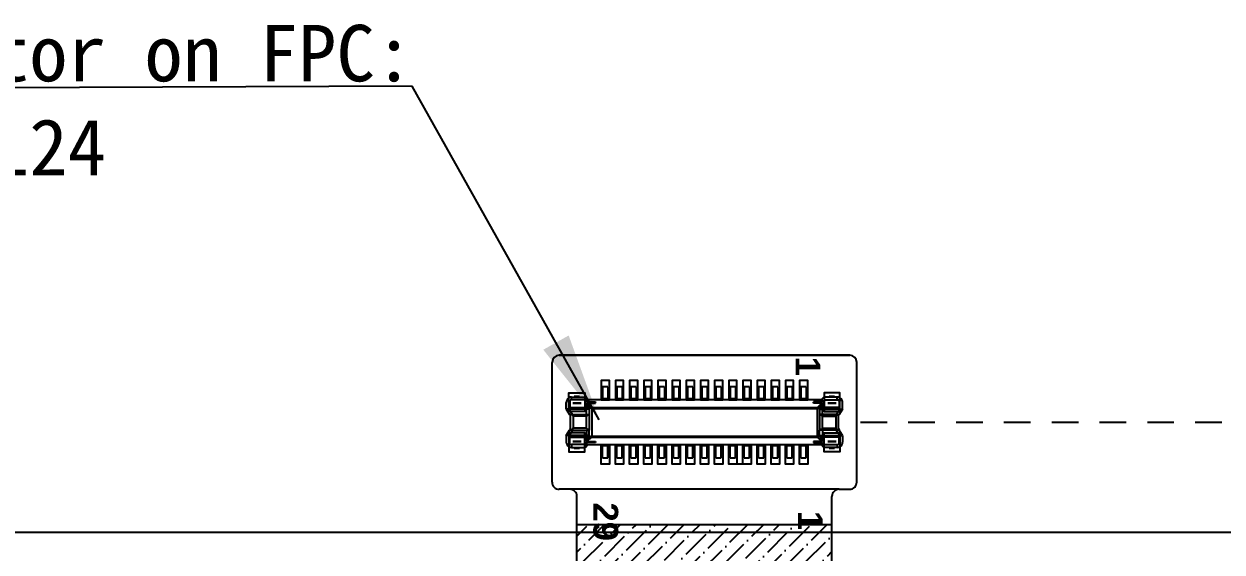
# Model space of a CAD drawing. Header units: millimetres. Extents: x 13 to 345, y 14 to 248.
# Drawn here: x 204.1 to 237.92, y 192.29 to 207.19 of the extents above; entities that cross this region are included whole.
import ezdxf

# ---------------------------------------------------------------- set-up
doc = ezdxf.new("R2010")
doc.units = ezdxf.units.MM
doc.linetypes.add('JIS_02_0.7', pattern=[1.35, 0.75, -0.6])
doc.layers.get('Defpoints').update_dxf_attribs({"lineweight": 13})
doc.layers.add('Cover lens', color=6, linetype='Continuous')
doc.styles.add('Arial_Bold', font='arialbd.ttf', dxfattribs={"height": 0.2})
doc.styles.get("Standard").update_dxf_attribs({"font": 'arial.ttf'})
doc.styles.add('宋体', font='SimSun.ttf')
doc.dimstyles.new('ISO-25', dxfattribs={"dimtxt": 2.5, "dimasz": 2.5, "dimexe": 1.25, "dimexo": 0.625, "dimtad": 1, "dimtxsty": 'Standard', "dimcen": 2.5, "dimadec": 0, "dimazin": 0, "dimtfac": 1, "dimtmove": 0, "dimatfit": 3, "dimfxl": 1, "dimarcsym": 0})
doc.dimstyles.new('ISO-25$0', dxfattribs={"dimtxt": 1.2, "dimasz": 1.2, "dimexe": 0.5, "dimexo": 0.625, "dimtad": 0, "dimdsep": 46, "dimtxsty": '宋体', "dimcen": 2.5, "dimclrd": 4, "dimclre": 4, "dimclrt": 4, "dimadec": 0, "dimazin": 0, "dimtp": 1.2, "dimtm": 1.2, "dimtfac": 1, "dimtmove": 0, "dimatfit": 3, "dimfxl": 1, "dimtolj": 1, "dimarcsym": 0})

# ---------------------------------------------------------------- blocks, each defined once
blk = doc.blocks.new('*D142')
at = {"color": 4, "linetype": 'JIS_02_0.7', "lineweight": -2, "transparency": 16777216}
for p, q in [((245.077, 197.148), (245.077, 198.348)), ((227.711, 195.948), (245.577, 195.948)), ((245.077, 195.948), (245.077, 195.505)), ((245.077, 187.84), (245.077, 189.283)), ((243.291, 187.84), (245.577, 187.84)), ((245.077, 186.64), (245.077, 185.44))]:
    blk.add_line(p, q, dxfattribs=at)
at = {"color": 4, "linetype": 'JIS_02_0.7', "transparency": 16777216}
for points in [[(244.877, 197.148), (245.277, 197.148), (245.077, 195.948)], [(244.877, 186.64), (245.277, 186.64), (245.077, 187.84)]]:
    blk.add_solid(points, dxfattribs=at)
at = {"layer": 'Defpoints', "color": 0, "linetype": 'JIS_02_0.7', "transparency": 16777216}
for p in [(227.086, 195.948), (242.666, 187.84), (245.077, 187.84)]:
    blk.add_point(p, dxfattribs=at)
at = {"color": 4, "linetype": 'JIS_02_0.7', "transparency": 16777216, "insert": (245.077, 192.394), "char_height": 0.8, "attachment_point": 5, "rotation": 90, "style": '宋体'}
blk.add_mtext('\\A1;8.11%%P0.5', dxfattribs=at)

msp = doc.modelspace()

# ---------------------------------------------------------------- hatches: boundary and pattern name
at = {"true_color": 0xf26722}
h = msp.add_hatch(dxfattribs=at)
h.set_pattern_fill('ANSI36', color=30, scale=0.1, angle=180)
h.set_pattern_definition([(225, (291.20086, 271.86237), (-0.1683798, -0.6173926), [0.79375, -0.15875, 0, -0.15875])])
h.paths.add_polyline_path([(226.906, 193.0575), (219.706, 193.0575), (219.706, 165.9548), (226.906, 165.9548)])
h.paths.add_polyline_path([(225.8263, 191.7983), (225.8263, 190.9033), (226.882, 190.9033), (226.882, 191.7983)], flags=24)
h.paths.add_polyline_path([(219.978, 193.8645), (219.978, 192.4201), (221.0523, 192.4201), (221.0523, 193.8645)], flags=9)
h.paths.add_polyline_path([(220.0046, 192.1373), (220.0046, 190.6932), (221.0782, 190.6932), (221.0782, 192.1373)], flags=24)

# ---------------------------------------------------------------- linework, layer by layer
at = {"color": 2}
for p, q in [((219.006, 194.2575), (219.006, 197.6395)), ((227.606, 194.2575), (227.606, 197.6395)), ((219.506, 194.0575), (219.206, 194.0575)), ((219.706, 165.9548), (219.706, 193.8575)), ((226.906, 165.9548), (226.906, 193.8575)), ((227.106, 194.0575), (227.406, 194.0575))]:
    msp.add_line(p, q, dxfattribs=at)
at = {"color": 7, "linetype": 'Continuous'}
for p, q in [((220.581, 196.9485), (220.431, 196.9485)), ((220.431, 196.9485), (220.431, 196.6085)), ((220.581, 196.9485), (220.581, 196.6085)), ((220.981, 196.9485), (220.831, 196.9485)), ((220.831, 196.9485), (220.831, 196.6085)), ((220.981, 196.9485), (220.981, 196.6085)), ((221.381, 196.9485), (221.231, 196.9485)), ((221.231, 196.9485), (221.231, 196.6085)), ((221.381, 196.9485), (221.381, 196.6085)), ((221.781, 196.9485), (221.631, 196.9485)), ((221.631, 196.9485), (221.631, 196.6085)), ((221.781, 196.9485), (221.781, 196.6085)), ((222.181, 196.9485), (222.031, 196.9485)), ((222.031, 196.9485), (222.031, 196.6085)), ((222.181, 196.9485), (222.181, 196.6085)), ((222.581, 196.9485), (222.431, 196.9485)), ((222.431, 196.9485), (222.431, 196.6085)), ((222.581, 196.9485), (222.581, 196.6085)), ((222.981, 196.9485), (222.831, 196.9485)), ((222.831, 196.9485), (222.831, 196.6085)), ((222.981, 196.9485), (222.981, 196.6085)), ((223.381, 196.9485), (223.231, 196.9485)), ((223.231, 196.9485), (223.231, 196.6085)), ((223.381, 196.9485), (223.381, 196.6085)), ((223.781, 196.9485), (223.631, 196.9485)), ((223.631, 196.9485), (223.631, 196.6085)), ((223.781, 196.9485), (223.781, 196.6085)), ((224.181, 196.9485), (224.031, 196.9485)), ((224.031, 196.9485), (224.031, 196.6085)), ((224.181, 196.9485), (224.181, 196.6085)), ((224.581, 196.9485), (224.431, 196.9485)), ((224.431, 196.9485), (224.431, 196.6085)), ((224.581, 196.9485), (224.581, 196.6085)), ((224.981, 196.9485), (224.831, 196.9485)), ((224.831, 196.9485), (224.831, 196.6085)), ((224.981, 196.9485), (224.981, 196.6085)), ((225.381, 196.9485), (225.231, 196.9485)), ((225.231, 196.9485), (225.231, 196.6085)), ((225.381, 196.9485), (225.381, 196.6085)), ((225.781, 196.9485), (225.631, 196.9485)), ((225.631, 196.9485), (225.631, 196.6085)), ((225.781, 196.9485), (225.781, 196.6085)), ((226.181, 196.9485), (226.031, 196.9485)), ((226.031, 196.9485), (226.031, 196.6085)), ((226.181, 196.9485), (226.181, 196.6085)), ((219.406, 196.3185), (219.406, 196.5085)), ((219.506, 196.5575), (219.506, 196.3685)), ((219.556, 196.6585), (219.936, 196.6585)), ((219.556, 196.5785), (219.556, 196.6585)), ((219.917, 196.5785), (219.556, 196.5785)), ((219.781, 196.6785), (219.631, 196.6785)), ((219.631, 196.6785), (219.631, 196.6585)), ((219.781, 196.6785), (219.781, 196.6585)), ((219.946, 196.6485), (219.917, 196.5785)), ((219.977, 196.5185), (219.917, 196.5785)), ((219.936, 196.6585), (219.946, 196.6485)), ((219.946, 196.6485), (220.006, 196.5885)), ((219.9792, 196.5238), (219.977, 196.5185)), ((220.231, 196.5185), (219.977, 196.5185)), ((219.9792, 196.5238), (220.231, 196.5238)), ((219.9829, 196.5885), (220.386, 196.5885)), ((220.231, 196.5238), (220.231, 196.5185)), ((220.231, 196.4885), (220.231, 196.5185)), ((220.626, 196.6085), (220.386, 196.6085)), ((220.386, 196.5885), (220.386, 196.6085)), ((220.626, 196.5885), (220.626, 196.6085)), ((220.626, 196.5885), (220.786, 196.5885)), ((221.026, 196.6085), (220.786, 196.6085)), ((220.786, 196.5885), (220.786, 196.6085)), ((221.026, 196.5885), (221.026, 196.6085)), ((221.026, 196.5885), (221.186, 196.5885)), ((221.426, 196.6085), (221.186, 196.6085)), ((221.186, 196.5885), (221.186, 196.6085)), ((221.426, 196.5885), (221.426, 196.6085)), ((221.426, 196.5885), (221.586, 196.5885)), ((221.826, 196.6085), (221.586, 196.6085)), ((221.586, 196.5885), (221.586, 196.6085)), ((221.826, 196.5885), (221.826, 196.6085)), ((221.826, 196.5885), (221.986, 196.5885)), ((222.226, 196.6085), (221.986, 196.6085)), ((221.986, 196.5885), (221.986, 196.6085)), ((222.226, 196.5885), (222.226, 196.6085)), ((222.226, 196.5885), (222.386, 196.5885)), ((222.626, 196.6085), (222.386, 196.6085)), ((222.386, 196.5885), (222.386, 196.6085)), ((222.626, 196.5885), (222.626, 196.6085)), ((222.626, 196.5885), (222.786, 196.5885)), ((223.026, 196.6085), (222.786, 196.6085)), ((222.786, 196.5885), (222.786, 196.6085)), ((223.026, 196.5885), (223.026, 196.6085)), ((223.026, 196.5885), (223.186, 196.5885)), ((223.426, 196.6085), (223.186, 196.6085)), ((223.186, 196.5885), (223.186, 196.6085)), ((223.426, 196.5885), (223.426, 196.6085)), ((223.426, 196.5885), (223.586, 196.5885)), ((223.826, 196.6085), (223.586, 196.6085)), ((223.586, 196.5885), (223.586, 196.6085)), ((223.826, 196.5885), (223.826, 196.6085)), ((223.826, 196.5885), (223.986, 196.5885)), ((224.226, 196.6085), (223.986, 196.6085)), ((223.986, 196.5885), (223.986, 196.6085)), ((224.226, 196.5885), (224.226, 196.6085)), ((224.226, 196.5885), (224.386, 196.5885)), ((224.626, 196.6085), (224.386, 196.6085)), ((224.386, 196.5885), (224.386, 196.6085)), ((224.626, 196.5885), (224.626, 196.6085)), ((224.626, 196.5885), (224.786, 196.5885)), ((225.026, 196.6085), (224.786, 196.6085)), ((224.786, 196.5885), (224.786, 196.6085)), ((225.026, 196.5885), (225.026, 196.6085)), ((225.026, 196.5885), (225.186, 196.5885)), ((225.426, 196.6085), (225.186, 196.6085)), ((225.186, 196.5885), (225.186, 196.6085)), ((225.426, 196.5885), (225.426, 196.6085)), ((225.426, 196.5885), (225.586, 196.5885)), ((225.426, 196.5885), (225.586, 196.5885)), ((225.826, 196.6085), (225.586, 196.6085)), ((225.586, 196.5885), (225.586, 196.6085)), ((225.826, 196.5885), (225.826, 196.6085)), ((225.826, 196.5885), (225.986, 196.5885)), ((226.226, 196.6085), (225.986, 196.6085)), ((225.986, 196.5885), (225.986, 196.6085)), ((226.226, 196.5885), (226.226, 196.6085)), ((226.226, 196.5885), (226.6291, 196.5885)), ((226.6328, 196.5238), (226.381, 196.5238)), ((226.381, 196.5238), (226.381, 196.5185)), ((226.381, 196.5185), (226.635, 196.5185)), ((226.381, 196.4885), (226.381, 196.5185)), ((226.666, 196.6485), (226.606, 196.5885)), ((226.6328, 196.5238), (226.635, 196.5185)), ((226.635, 196.5185), (226.695, 196.5785)), ((226.676, 196.6585), (226.666, 196.6485)), ((226.666, 196.6485), (226.695, 196.5785)), ((227.056, 196.6585), (226.676, 196.6585)), ((226.695, 196.5785), (227.056, 196.5785)), ((226.981, 196.6785), (226.831, 196.6785)), ((226.831, 196.6785), (226.831, 196.6585)), ((226.981, 196.6785), (226.981, 196.6585)), ((227.056, 196.5785), (227.056, 196.6585)), ((227.106, 196.5575), (227.106, 196.3685)), ((227.206, 196.3185), (227.206, 196.5085)), ((219.456, 196.3185), (219.406, 196.3185)), ((219.406, 196.3185), (219.5008, 196.1685)), ((220.0502, 196.3185), (219.456, 196.3185)), ((219.5836, 196.1685), (219.4888, 196.3185)), ((219.546, 196.1685), (219.5008, 196.1685)), ((219.526, 196.1285), (219.5008, 196.1685)), ((219.506, 196.3685), (219.976, 196.3685)), ((219.546, 196.1685), (220.0502, 196.1685)), ((219.586, 196.489), (219.586, 196.4885)), ((219.826, 196.489), (219.586, 196.489)), ((219.586, 196.488), (219.586, 196.4885)), ((219.586, 196.488), (219.826, 196.488)), ((219.826, 196.4885), (219.826, 196.489)), ((219.826, 196.488), (219.826, 196.4885)), ((219.976, 196.3685), (219.976, 196.4885)), ((219.976, 196.4885), (220.231, 196.4885)), ((219.976, 196.1685), (219.976, 196.3185)), ((220.056, 196.3185), (220.0502, 196.3185)), ((220.0502, 196.1685), (220.056, 196.1685)), ((220.056, 196.3233), (220.056, 196.3185)), ((220.056, 196.3185), (220.056, 196.1685)), ((220.056, 196.1685), (220.056, 195.7285)), ((220.106, 196.3719), (220.106, 196.3685)), ((220.106, 196.3685), (226.506, 196.3685)), ((220.126, 196.3385), (220.126, 195.5585)), ((220.126, 196.3385), (226.486, 196.3385)), ((226.636, 196.4885), (226.381, 196.4885)), ((226.486, 196.3385), (226.486, 195.5585)), ((226.506, 196.3719), (226.506, 196.3685)), ((226.556, 196.3233), (226.556, 196.3185)), ((226.556, 196.3185), (226.5619, 196.3185)), ((226.556, 196.3185), (226.556, 196.1685)), ((226.556, 196.1685), (226.556, 195.7285)), ((226.5619, 196.1685), (226.556, 196.1685)), ((226.5619, 196.3185), (227.156, 196.3185)), ((227.066, 196.1685), (226.5619, 196.1685)), ((226.636, 196.3685), (226.636, 196.4885)), ((227.106, 196.3685), (226.636, 196.3685)), ((226.636, 196.1685), (226.636, 196.3185)), ((226.786, 196.4885), (226.786, 196.489)), ((226.786, 196.489), (227.026, 196.489)), ((226.786, 196.488), (226.786, 196.4885)), ((227.026, 196.488), (226.786, 196.488)), ((227.026, 196.489), (227.026, 196.4885)), ((227.026, 196.488), (227.026, 196.4885)), ((227.0285, 196.1685), (227.1233, 196.3185)), ((227.066, 196.1685), (227.1113, 196.1685)), ((227.086, 196.1285), (227.1113, 196.1685)), ((227.206, 196.3185), (227.1113, 196.1685)), ((227.156, 196.3185), (227.206, 196.3185)), ((219.526, 195.7685), (219.526, 196.1285)), ((219.976, 196.1185), (219.596, 196.1185)), ((219.596, 196.1185), (219.596, 195.7785)), ((219.976, 195.7785), (219.976, 196.1185)), ((226.636, 195.7785), (226.636, 196.1185)), ((226.636, 196.1185), (227.016, 196.1185)), ((227.016, 196.1185), (227.016, 195.7785)), ((227.086, 195.7685), (227.086, 196.1285)), ((219.406, 195.5785), (219.5008, 195.7285)), ((219.406, 195.5785), (219.406, 195.3885)), ((219.456, 195.5785), (219.406, 195.5785)), ((220.0502, 195.5785), (219.456, 195.5785)), ((219.5836, 195.7285), (219.4888, 195.5785)), ((219.526, 195.7685), (219.5008, 195.7285)), ((219.546, 195.7285), (219.5008, 195.7285)), ((219.506, 195.5285), (219.976, 195.5285)), ((219.506, 195.3395), (219.506, 195.5285)), ((219.546, 195.7285), (220.0502, 195.7285)), ((219.976, 195.7785), (219.596, 195.7785)), ((219.976, 195.7285), (219.976, 195.5785)), ((219.976, 195.5285), (219.976, 195.4085)), ((220.0502, 195.7285), (220.056, 195.7285)), ((220.056, 195.5785), (220.0502, 195.5785)), ((220.056, 195.5785), (220.056, 195.7285)), ((220.056, 195.5737), (220.056, 195.5785)), ((220.106, 195.5285), (226.506, 195.5285)), ((220.106, 195.5251), (220.106, 195.5285)), ((220.126, 195.5585), (226.486, 195.5585)), ((226.506, 195.5251), (226.506, 195.5285)), ((226.5619, 195.7285), (226.556, 195.7285)), ((226.556, 195.5785), (226.556, 195.7285)), ((226.556, 195.5785), (226.5619, 195.5785)), ((226.556, 195.5737), (226.556, 195.5785)), ((227.066, 195.7285), (226.5619, 195.7285)), ((226.5619, 195.5785), (227.156, 195.5785)), ((226.636, 195.7785), (227.016, 195.7785)), ((226.636, 195.7285), (226.636, 195.5785)), ((227.106, 195.5285), (226.636, 195.5285)), ((226.636, 195.5285), (226.636, 195.4085)), ((227.0285, 195.7285), (227.1233, 195.5785)), ((227.066, 195.7285), (227.1113, 195.7285)), ((227.086, 195.7685), (227.1113, 195.7285)), ((227.106, 195.3395), (227.106, 195.5285)), ((227.206, 195.5785), (227.1113, 195.7285)), ((227.156, 195.5785), (227.206, 195.5785)), ((227.206, 195.5785), (227.206, 195.3885)), ((219.917, 195.3185), (219.556, 195.3185)), ((219.556, 195.3185), (219.556, 195.2385)), ((219.556, 195.2385), (219.936, 195.2385)), ((219.586, 195.409), (219.586, 195.4085)), ((219.586, 195.409), (219.826, 195.409)), ((219.586, 195.408), (219.586, 195.4085)), ((219.826, 195.408), (219.586, 195.408)), ((219.631, 195.2185), (219.631, 195.2385)), ((219.631, 195.2185), (219.781, 195.2185)), ((219.781, 195.2185), (219.781, 195.2385)), ((219.826, 195.409), (219.826, 195.4085)), ((219.826, 195.4085), (219.826, 195.408)), ((219.977, 195.3785), (219.917, 195.3185)), ((219.946, 195.2485), (219.917, 195.3185)), ((219.936, 195.2385), (219.946, 195.2485)), ((219.946, 195.2485), (220.006, 195.3085)), ((219.976, 195.4085), (220.231, 195.4085)), ((220.231, 195.3785), (219.977, 195.3785)), ((219.9792, 195.3732), (219.977, 195.3785)), ((220.231, 195.3732), (219.9792, 195.3732)), ((220.386, 195.3085), (219.9829, 195.3085)), ((220.231, 195.4085), (220.231, 195.3785)), ((220.231, 195.3732), (220.231, 195.3785)), ((220.386, 195.3085), (220.386, 195.2885)), ((220.386, 195.2885), (220.626, 195.2885)), ((220.431, 194.9485), (220.431, 195.2885)), ((220.581, 194.9485), (220.581, 195.2885)), ((220.626, 195.3085), (220.626, 195.2885)), ((220.786, 195.3085), (220.626, 195.3085)), ((220.786, 195.3085), (220.786, 195.2885)), ((220.786, 195.2885), (221.026, 195.2885)), ((220.831, 194.9485), (220.831, 195.2885)), ((220.981, 194.9485), (220.981, 195.2885)), ((221.026, 195.3085), (221.026, 195.2885)), ((221.186, 195.3085), (221.026, 195.3085)), ((221.186, 195.3085), (221.186, 195.2885)), ((221.186, 195.2885), (221.426, 195.2885)), ((221.231, 194.9485), (221.231, 195.2885)), ((221.381, 194.9485), (221.381, 195.2885)), ((221.426, 195.3085), (221.426, 195.2885)), ((221.586, 195.3085), (221.426, 195.3085)), ((221.586, 195.3085), (221.586, 195.2885)), ((221.586, 195.2885), (221.826, 195.2885)), ((221.631, 194.9485), (221.631, 195.2885)), ((221.781, 194.9485), (221.781, 195.2885)), ((221.826, 195.3085), (221.826, 195.2885)), ((221.986, 195.3085), (221.826, 195.3085)), ((221.986, 195.3085), (221.986, 195.2885)), ((221.986, 195.2885), (222.226, 195.2885)), ((222.031, 194.9485), (222.031, 195.2885)), ((222.181, 194.9485), (222.181, 195.2885)), ((222.226, 195.3085), (222.226, 195.2885)), ((222.386, 195.3085), (222.226, 195.3085)), ((222.386, 195.3085), (222.386, 195.2885)), ((222.386, 195.2885), (222.626, 195.2885)), ((222.431, 194.9485), (222.431, 195.2885)), ((222.581, 194.9485), (222.581, 195.2885)), ((222.626, 195.3085), (222.626, 195.2885)), ((222.786, 195.3085), (222.626, 195.3085)), ((222.786, 195.3085), (222.786, 195.2885)), ((222.786, 195.2885), (223.026, 195.2885)), ((222.831, 194.9485), (222.831, 195.2885)), ((222.981, 194.9485), (222.981, 195.2885)), ((223.026, 195.3085), (223.026, 195.2885)), ((223.186, 195.3085), (223.026, 195.3085)), ((223.186, 195.3085), (223.186, 195.2885)), ((223.186, 195.2885), (223.426, 195.2885)), ((223.231, 194.9485), (223.231, 195.2885)), ((223.381, 194.9485), (223.381, 195.2885)), ((223.426, 195.3085), (223.426, 195.2885)), ((223.586, 195.3085), (223.426, 195.3085)), ((223.586, 195.3085), (223.586, 195.2885)), ((223.586, 195.2885), (223.826, 195.2885)), ((223.631, 194.9485), (223.631, 195.2885)), ((223.781, 194.9485), (223.781, 195.2885)), ((223.826, 195.3085), (223.826, 195.2885)), ((223.986, 195.3085), (223.826, 195.3085)), ((223.986, 195.3085), (223.986, 195.2885)), ((223.986, 195.2885), (224.226, 195.2885)), ((224.031, 194.9485), (224.031, 195.2885)), ((224.181, 194.9485), (224.181, 195.2885)), ((224.226, 195.3085), (224.226, 195.2885)), ((224.386, 195.3085), (224.226, 195.3085)), ((224.386, 195.3085), (224.386, 195.2885)), ((224.386, 195.2885), (224.626, 195.2885)), ((224.431, 194.9485), (224.431, 195.2885)), ((224.581, 194.9485), (224.581, 195.2885)), ((224.626, 195.3085), (224.626, 195.2885)), ((224.786, 195.3085), (224.626, 195.3085)), ((224.786, 195.3085), (224.786, 195.2885)), ((224.786, 195.2885), (225.026, 195.2885)), ((224.831, 194.9485), (224.831, 195.2885)), ((224.981, 194.9485), (224.981, 195.2885)), ((225.026, 195.3085), (225.026, 195.2885)), ((225.186, 195.3085), (225.026, 195.3085)), ((225.186, 195.3085), (225.186, 195.2885)), ((225.186, 195.2885), (225.426, 195.2885)), ((225.231, 194.9485), (225.231, 195.2885)), ((225.381, 194.9485), (225.381, 195.2885)), ((225.426, 195.3085), (225.426, 195.2885)), ((225.586, 195.3085), (225.426, 195.3085)), ((225.586, 195.3085), (225.426, 195.3085)), ((225.586, 195.3085), (225.586, 195.2885)), ((225.586, 195.2885), (225.826, 195.2885)), ((225.631, 194.9485), (225.631, 195.2885)), ((225.781, 194.9485), (225.781, 195.2885)), ((225.826, 195.3085), (225.826, 195.2885)), ((225.986, 195.3085), (225.826, 195.3085)), ((225.986, 195.3085), (225.986, 195.2885)), ((225.986, 195.2885), (226.226, 195.2885)), ((226.031, 194.9485), (226.031, 195.2885)), ((226.181, 194.9485), (226.181, 195.2885)), ((226.226, 195.3085), (226.226, 195.2885)), ((226.6291, 195.3085), (226.226, 195.3085)), ((226.636, 195.4085), (226.381, 195.4085)), ((226.381, 195.4085), (226.381, 195.3785)), ((226.381, 195.3785), (226.635, 195.3785)), ((226.381, 195.3732), (226.381, 195.3785)), ((226.381, 195.3732), (226.6328, 195.3732)), ((226.666, 195.2485), (226.606, 195.3085)), ((226.6328, 195.3732), (226.635, 195.3785)), ((226.635, 195.3785), (226.695, 195.3185)), ((226.666, 195.2485), (226.695, 195.3185)), ((226.676, 195.2385), (226.666, 195.2485)), ((227.056, 195.2385), (226.676, 195.2385)), ((226.695, 195.3185), (227.056, 195.3185)), ((226.786, 195.409), (226.786, 195.4085)), ((227.026, 195.409), (226.786, 195.409)), ((226.786, 195.4085), (226.786, 195.408)), ((226.786, 195.408), (227.026, 195.408)), ((226.831, 195.2185), (226.831, 195.2385)), ((226.831, 195.2185), (226.981, 195.2185)), ((226.981, 195.2185), (226.981, 195.2385)), ((227.026, 195.409), (227.026, 195.4085)), ((227.026, 195.408), (227.026, 195.4085)), ((227.056, 195.3185), (227.056, 195.2385)), ((220.431, 194.9485), (220.581, 194.9485)), ((220.831, 194.9485), (220.981, 194.9485)), ((221.231, 194.9485), (221.381, 194.9485)), ((221.631, 194.9485), (221.781, 194.9485)), ((222.031, 194.9485), (222.181, 194.9485)), ((222.431, 194.9485), (222.581, 194.9485)), ((222.831, 194.9485), (222.981, 194.9485)), ((223.231, 194.9485), (223.381, 194.9485)), ((223.631, 194.9485), (223.781, 194.9485)), ((224.031, 194.9485), (224.181, 194.9485)), ((224.431, 194.9485), (224.581, 194.9485)), ((224.831, 194.9485), (224.981, 194.9485)), ((225.231, 194.9485), (225.381, 194.9485)), ((225.631, 194.9485), (225.781, 194.9485)), ((226.031, 194.9485), (226.181, 194.9485))]:
    msp.add_line(p, q, dxfattribs=at)
at = {"color": 6}
for p, q in [((224.391, 194.7685), (224.221, 194.7685)), ((227.106, 194.0575), (219.506, 194.0575))]:
    msp.add_line(p, q, dxfattribs=at)
at = {"color": 3}
msp.add_line((226.906, 193.0575), (219.706, 193.0575), dxfattribs=at)
msp.add_line((226.906, 193.0575), (219.706, 193.0575), dxfattribs=at)
at = {"color": 2}
msp.add_lwpolyline([(219.206, 197.8395), (227.406, 197.8395)], close=True, dxfattribs=at)
at = {"color": 11, "true_color": 0xf27172}
for points in [[(220.621, 196.5785), (220.621, 197.1285), (220.391, 197.1285), (220.391, 196.5785)], [(221.021, 196.5785), (221.021, 197.1285), (220.791, 197.1285), (220.791, 196.5785)], [(221.421, 196.5785), (221.421, 197.1285), (221.191, 197.1285), (221.191, 196.5785)], [(221.821, 196.5785), (221.821, 197.1285), (221.591, 197.1285), (221.591, 196.5785)], [(222.221, 196.5785), (222.221, 197.1285), (221.991, 197.1285), (221.991, 196.5785)], [(222.621, 196.5785), (222.621, 197.1285), (222.391, 197.1285), (222.391, 196.5785)], [(223.021, 196.5785), (223.021, 197.1285), (222.791, 197.1285), (222.791, 196.5785)], [(223.421, 196.5785), (223.421, 197.1285), (223.191, 197.1285), (223.191, 196.5785)], [(223.821, 196.5785), (223.821, 197.1285), (223.591, 197.1285), (223.591, 196.5785)], [(224.221, 196.5785), (224.221, 197.1285), (223.991, 197.1285), (223.991, 196.5785)], [(224.621, 196.5785), (224.621, 197.1285), (224.391, 197.1285), (224.391, 196.5785)], [(225.021, 196.5785), (225.021, 197.1285), (224.791, 197.1285), (224.791, 196.5785)], [(225.421, 196.5785), (225.421, 197.1285), (225.191, 197.1285), (225.191, 196.5785)], [(225.821, 196.5785), (225.821, 197.1285), (225.591, 197.1285), (225.591, 196.5785)], [(226.221, 196.5785), (226.221, 197.1285), (225.991, 197.1285), (225.991, 196.5785)], [(219.481, 196.2485), (219.481, 196.7785), (219.931, 196.7785), (219.931, 196.2485)], [(227.131, 196.2485), (227.131, 196.7785), (226.681, 196.7785), (226.681, 196.2485)], [(219.481, 195.6485), (219.481, 195.1185), (219.931, 195.1185), (219.931, 195.6485)], [(227.131, 195.6485), (227.131, 195.1185), (226.681, 195.1185), (226.681, 195.6485)], [(220.621, 195.3185), (220.621, 194.7685), (220.391, 194.7685), (220.391, 195.3185)], [(221.021, 195.3185), (221.021, 194.7685), (220.791, 194.7685), (220.791, 195.3185)], [(221.421, 195.3185), (221.421, 194.7685), (221.191, 194.7685), (221.191, 195.3185)], [(221.821, 195.3185), (221.821, 194.7685), (221.591, 194.7685), (221.591, 195.3185)], [(222.221, 195.3185), (222.221, 194.7685), (221.991, 194.7685), (221.991, 195.3185)], [(222.621, 195.3185), (222.621, 194.7685), (222.391, 194.7685), (222.391, 195.3185)], [(223.021, 195.3185), (223.021, 194.7685), (222.791, 194.7685), (222.791, 195.3185)], [(223.421, 195.3185), (223.421, 194.7685), (223.191, 194.7685), (223.191, 195.3185)], [(223.821, 195.3185), (223.821, 194.7685), (223.591, 194.7685), (223.591, 195.3185)], [(224.221, 195.3185), (224.221, 194.7685), (223.991, 194.7685), (223.991, 195.3185)], [(224.621, 195.3185), (224.621, 194.7685), (224.391, 194.7685), (224.391, 195.3185)], [(225.021, 195.3185), (225.021, 194.7685), (224.791, 194.7685), (224.791, 195.3185)], [(225.421, 195.3185), (225.421, 194.7685), (225.191, 194.7685), (225.191, 195.3185)], [(225.821, 195.3185), (225.821, 194.7685), (225.591, 194.7685), (225.591, 195.3185)], [(226.221, 195.3185), (226.221, 194.7685), (225.991, 194.7685), (225.991, 195.3185)]]:
    msp.add_lwpolyline(points, close=True, dxfattribs=at)
at = {"color": 7, "linetype": 'Continuous'}
for points in [[(219.506, 196.5575), (219.4496, 196.5767), (219.426, 196.5833)], [(227.106, 196.5575), (227.1625, 196.5767), (227.186, 196.5833)], [(219.506, 195.3395), (219.4496, 195.3202), (219.426, 195.3137)], [(227.106, 195.3395), (227.1625, 195.3202), (227.186, 195.3137)]]:
    msp.add_lwpolyline(points, dxfattribs=at)
at = {"color": 2}
for centre, start, end in [((219.206, 197.6395), 90.00002, 180), ((227.406, 197.6395), 0, 89.99998), ((219.206, 194.2575), 180, 270.00002), ((227.406, 194.2575), 269.99998, 360), ((219.506, 193.8575), 0.00001, 90.00002), ((227.106, 193.8575), 89.99998, 179.99999)]:
    msp.add_arc(centre, 0.2, start, end, dxfattribs=at)
at = {"color": 7, "linetype": 'Continuous'}
for centre, radius, start, end in [((219.556, 196.5085), 0.15, 150.07357, 180), ((219.556, 196.5085), 0.15, 90, 150.07357), ((219.556, 196.5085), 0.07, 90, 135.58469), ((220.0178, 196.554), 0.049, 135.35462, 218.10452), ((226.5943, 196.554), 0.049, 321.89548, 44.64538), ((227.056, 196.5085), 0.15, 29.92643, 90), ((227.056, 196.5085), 0.07, 44.41531, 90), ((227.056, 196.5085), 0.15, 0, 29.92643), ((219.456, 196.3685), 0.05, 270, 0), ((219.546, 196.1185), 0.05, 0, 90), ((218.9248, 195.8775), 1.2159, 21.50606, 30.1648), ((219.5726, 195.9081), 0.7069, 41.00639, 55.19919), ((220.1872, 196.6017), 0.3146, 227.83845, 244.18587), ((220.2167, 195.8415), 0.367, 116.98842, 130.98727), ((220.1054, 196.3225), 0.0493, 89.19591, 179.17268), ((220.106, 196.3185), 0.05, 90, 180), ((220.096, 196.3385), 0.03, 360, 81.63899), ((226.516, 196.3385), 0.03, 98.36101, 180), ((227.0395, 195.9081), 0.7069, 124.80081, 138.99361), ((226.5067, 196.3225), 0.0493, 0.82732, 90.80409), ((226.506, 196.3185), 0.05, 0, 90), ((227.6873, 195.8775), 1.2159, 149.8352, 158.49394), ((226.4249, 196.6017), 0.3146, 295.81413, 312.16155), ((226.3953, 195.8415), 0.367, 49.01273, 63.01158), ((227.066, 196.1185), 0.05, 90, 180), ((227.156, 196.3685), 0.05, 180, 270), ((219.456, 195.5285), 0.05, 0, 90), ((219.546, 195.7785), 0.05, 270, 0), ((220.2167, 196.0555), 0.367, 229.01273, 243.01158), ((220.1872, 195.2953), 0.3146, 115.81413, 132.16155), ((218.9248, 196.0195), 1.2159, 329.8352, 338.49394), ((219.5726, 195.9889), 0.7069, 304.80081, 318.99361), ((220.106, 195.5785), 0.05, 180, 270), ((220.1054, 195.5744), 0.0493, 180.82732, 270.80409), ((220.096, 195.5585), 0.03, 278.36101, 0), ((226.516, 195.5585), 0.03, 180, 261.63899), ((226.506, 195.5785), 0.05, 270, 0), ((226.5067, 195.5744), 0.0493, 269.19591, 359.17268), ((227.0395, 195.9889), 0.7069, 221.00639, 235.19919), ((227.6873, 196.0195), 1.2159, 201.50606, 210.1648), ((226.3953, 196.0555), 0.367, 296.98842, 310.98727), ((226.4249, 195.2953), 0.3146, 47.83845, 64.18587), ((227.066, 195.7785), 0.05, 180, 270), ((227.156, 195.5285), 0.05, 90, 180), ((219.556, 195.3885), 0.15, 180, 209.92643), ((219.556, 195.3885), 0.15, 209.92643, 270), ((219.556, 195.3885), 0.07, 224.41531, 270), ((220.0178, 195.3429), 0.049, 141.89548, 224.64538), ((226.5943, 195.3429), 0.049, 315.35462, 38.10452), ((227.056, 195.3885), 0.07, 270, 315.58469), ((227.056, 195.3885), 0.15, 270, 330.07357), ((227.056, 195.3885), 0.15, 330.07357, 0)]:
    msp.add_arc(centre, radius, start, end, dxfattribs=at)
at = {"layer": 'Cover lens', "color": 152, "true_color": 0x2776bb}
msp.add_lwpolyline([(244.666, 192.8395), (201.946, 192.8395, 0.4142136), (200.946, 191.8395), (200.946, 132.2795, 0.4142136), (201.946, 131.2795), (244.666, 131.2795, 0.4142136), (245.666, 132.2795), (245.666, 191.8395, 0.4142136)], format="xyb", close=True, dxfattribs=at)

# ---------------------------------------------------------------- texts
at = {"style": 'Arial_Bold'}
for s, p in [('1', (225.8789, 197.8023)), ('29', (220.1704, 193.6854)), ('1', (225.9468, 193.4484)), ('1', (225.9468, 193.4484))]:
    msp.add_text(s, height=0.7, rotation=270, dxfattribs=at).set_placement(p)
at = {"color": 6, "insert": (196.6579, 207.1689), "char_height": 1.593301, "width": 21.716399, "attachment_point": 1}
msp.add_mtext('{\\fSimSun|b0|i0|c134|p54;Connector on FPC:^JAXE6\\fSimSun|b0|i0|c0|p54;30\\fSimSun|b0|i0|c134|p54;124}', dxfattribs=at)

# ---------------------------------------------------------------- dimensions: what is measured, and where the dimension line sits
at = {"linetype": 'JIS_02_0.7'}
dim = msp.add_linear_dim(base=(245.0768, 187.8395), p1=(227.086, 195.9485), p2=(242.666, 187.8395), angle=90, text='<>%%P0.5', dimstyle='ISO-25$0', override={"dimtxt": 0.8}, dxfattribs=at)
dim.commit()
dim.dimension.update_dxf_attribs({"geometry": '*D142', "text_midpoint": (245.0768, 192.394), "dimtype": 160})

# ---------------------------------------------------------------- leaders
at = {"color": 6}
msp.add_leader([(220.3379, 196.0179), (215.0514, 205.4423), (202.6488, 205.3857)], dimstyle='ISO-25', override={"dimgap": 0.625, "dimtad": 0}, dxfattribs=at)

doc.saveas('drawing.dxf')
